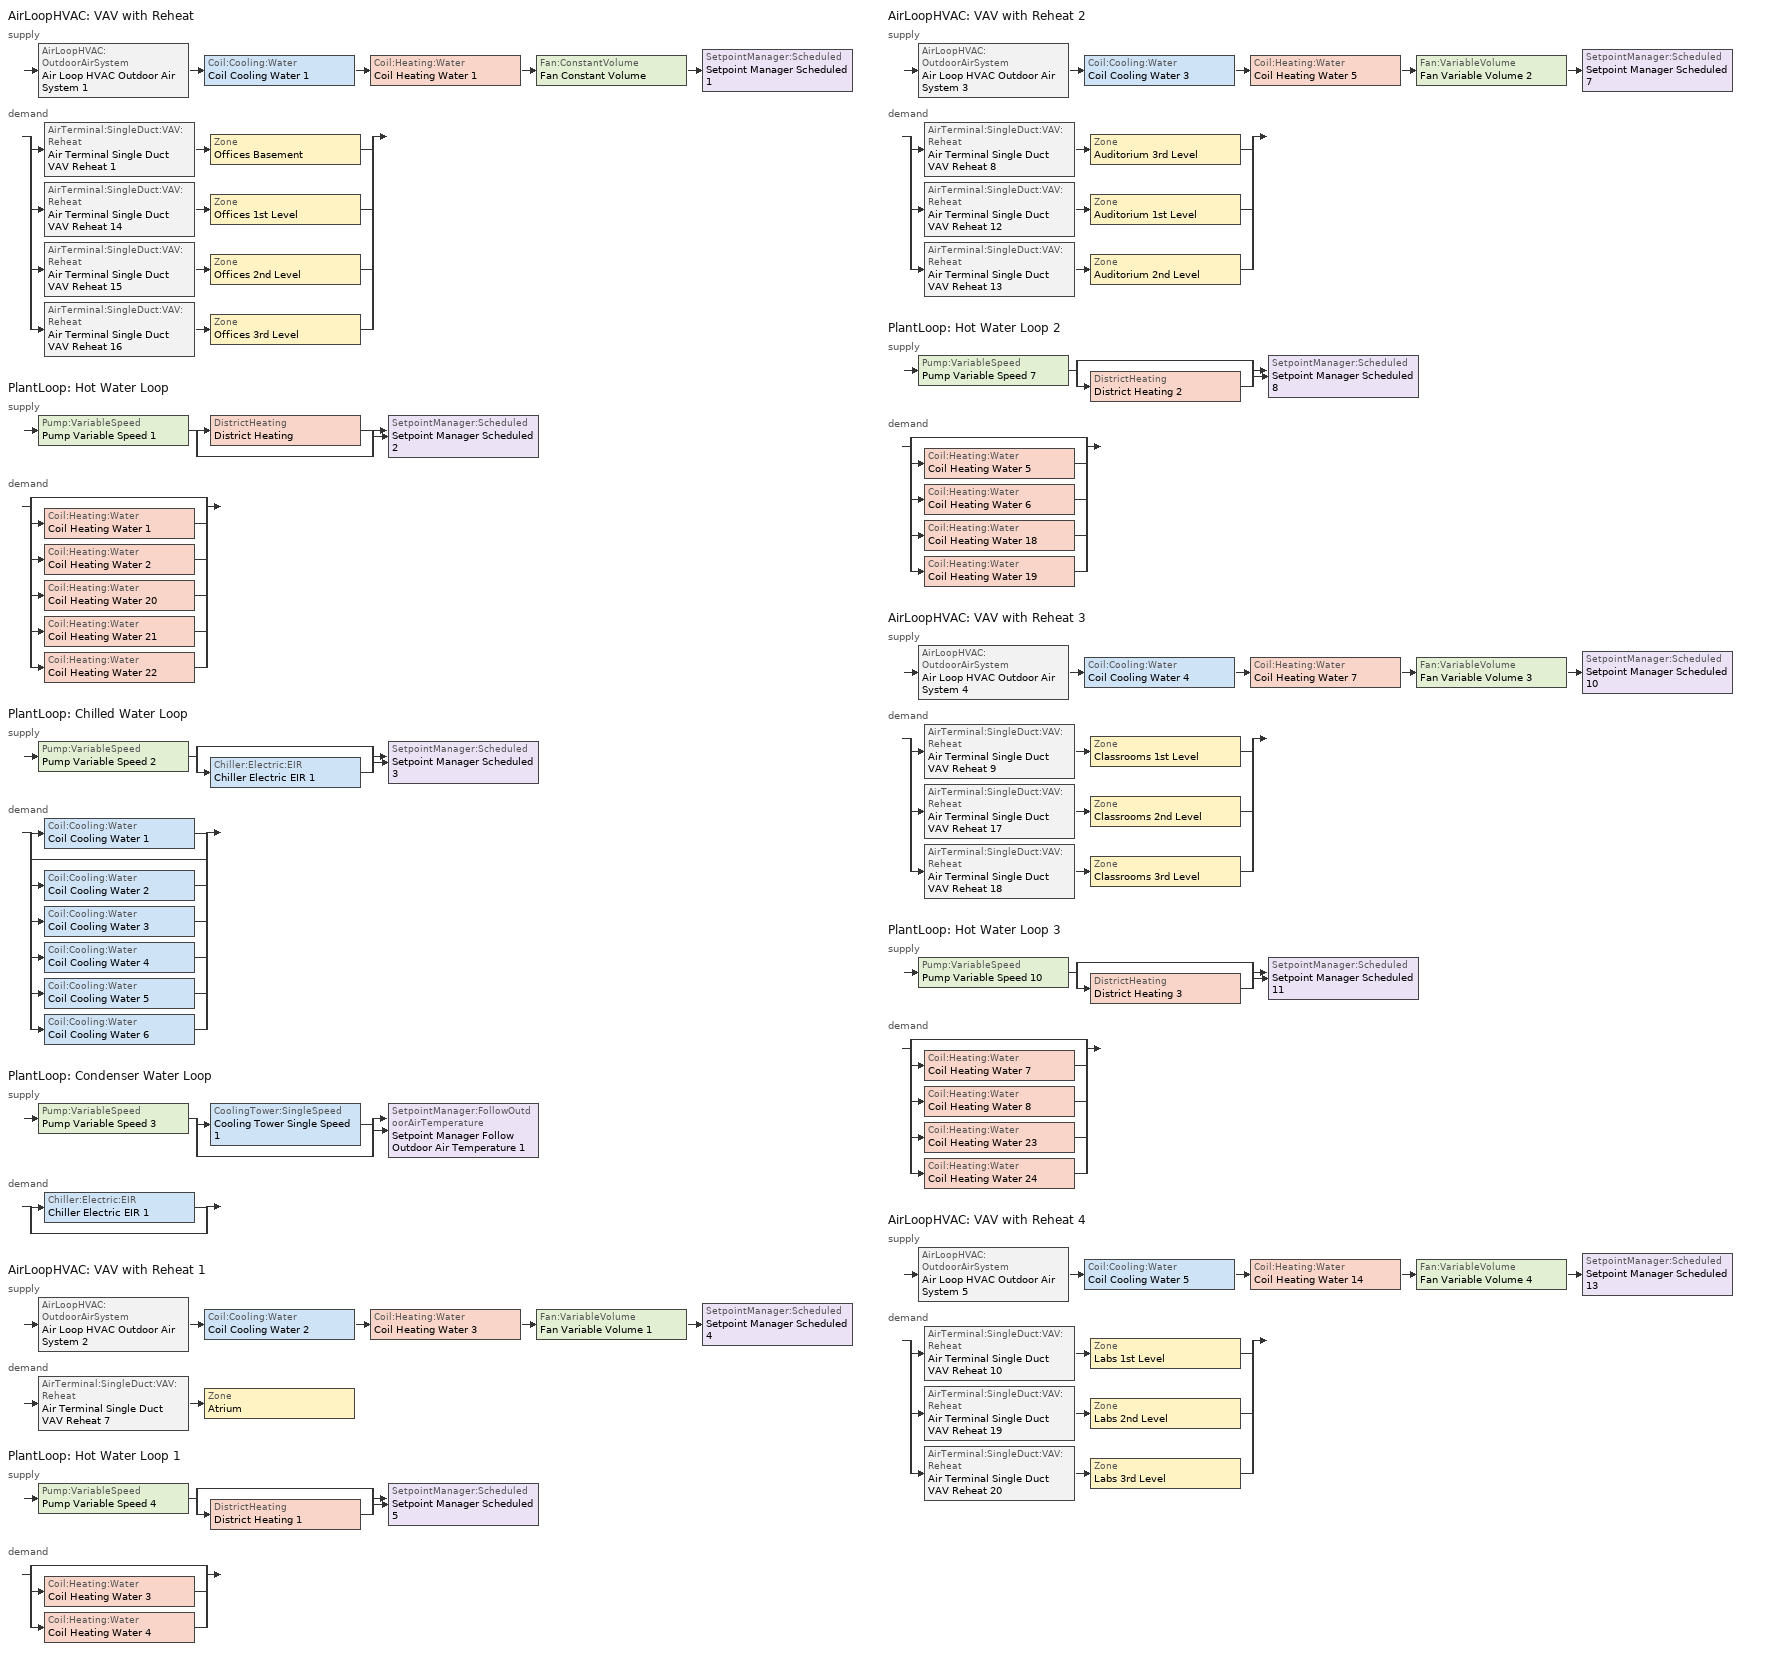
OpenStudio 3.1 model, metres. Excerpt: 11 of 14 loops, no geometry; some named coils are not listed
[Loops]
AirLoopHVAC 'VAV with Reheat'
 supply: AirLoopHVAC:OutdoorAirSystem 'Air Loop HVAC Outdoor Air System 1' > Coil:Cooling:Water 'Coil Cooling Water 1' > Coil:Heating:Water 'Coil Heating Water 1' > Fan:ConstantVolume 'Fan Constant Volume' > SetpointManager:Scheduled 'Setpoint Manager Scheduled 1'
 demand: split
  | AirTerminal:SingleDuct:VAV:Reheat 'Air Terminal Single Duct VAV Reheat 1' > Zone 'Offices Basement'
  | AirTerminal:SingleDuct:VAV:Reheat 'Air Terminal Single Duct VAV Reheat 14' > Zone 'Offices 1st Level'
  | AirTerminal:SingleDuct:VAV:Reheat 'Air Terminal Single Duct VAV Reheat 15' > Zone 'Offices 2nd Level'
  | AirTerminal:SingleDuct:VAV:Reheat 'Air Terminal Single Duct VAV Reheat 16' > Zone 'Offices 3rd Level'
PlantLoop 'Hot Water Loop'
 supply: Pump:VariableSpeed 'Pump Variable Speed 1' > split
  | DistrictHeating 'District Heating'
  | bypass
  join > SetpointManager:Scheduled 'Setpoint Manager Scheduled 2'
 demand: split
  | bypass
  | Coil:Heating:Water 'Coil Heating Water 1'
  | Coil:Heating:Water 'Coil Heating Water 2'
  | Coil:Heating:Water 'Coil Heating Water 20'
  | Coil:Heating:Water 'Coil Heating Water 21'
  | Coil:Heating:Water 'Coil Heating Water 22'
PlantLoop 'Chilled Water Loop'
 supply: Pump:VariableSpeed 'Pump Variable Speed 2' > split
  | bypass
  | Chiller:Electric:EIR 'Chiller Electric EIR 1'
  join > SetpointManager:Scheduled 'Setpoint Manager Scheduled 3'
 demand: split
  | Coil:Cooling:Water 'Coil Cooling Water 1'
  | bypass
  | Coil:Cooling:Water 'Coil Cooling Water 2'
  | Coil:Cooling:Water 'Coil Cooling Water 3'
  | Coil:Cooling:Water 'Coil Cooling Water 4'
  | Coil:Cooling:Water 'Coil Cooling Water 5'
  | Coil:Cooling:Water 'Coil Cooling Water 6'
PlantLoop 'Condenser Water Loop'
 supply: Pump:VariableSpeed 'Pump Variable Speed 3' > split
  | CoolingTower:SingleSpeed 'Cooling Tower Single Speed 1'
  | bypass
  join > SetpointManager:FollowOutdoorAirTemperature 'Setpoint Manager Follow Outdoor Air Temperature 1'
 demand: split
  | Chiller:Electric:EIR 'Chiller Electric EIR 1'
  | bypass
AirLoopHVAC 'VAV with Reheat 1'
 supply: AirLoopHVAC:OutdoorAirSystem 'Air Loop HVAC Outdoor Air System 2' > Coil:Cooling:Water 'Coil Cooling Water 2' > Coil:Heating:Water 'Coil Heating Water 3' > Fan:VariableVolume 'Fan Variable Volume 1' > SetpointManager:Scheduled 'Setpoint Manager Scheduled 4'
 demand: AirTerminal:SingleDuct:VAV:Reheat 'Air Terminal Single Duct VAV Reheat 7' > Zone 'Atrium'
PlantLoop 'Hot Water Loop 1'
 supply: Pump:VariableSpeed 'Pump Variable Speed 4' > split
  | bypass
  | DistrictHeating 'District Heating 1'
  join > SetpointManager:Scheduled 'Setpoint Manager Scheduled 5'
 demand: split
  | bypass
  | Coil:Heating:Water 'Coil Heating Water 3'
  | Coil:Heating:Water 'Coil Heating Water 4'
AirLoopHVAC 'VAV with Reheat 2'
 supply: AirLoopHVAC:OutdoorAirSystem 'Air Loop HVAC Outdoor Air System 3' > Coil:Cooling:Water 'Coil Cooling Water 3' > Coil:Heating:Water 'Coil Heating Water 5' > Fan:VariableVolume 'Fan Variable Volume 2' > SetpointManager:Scheduled 'Setpoint Manager Scheduled 7'
 demand: split
  | AirTerminal:SingleDuct:VAV:Reheat 'Air Terminal Single Duct VAV Reheat 8' > Zone 'Auditorium 3rd Level'
  | AirTerminal:SingleDuct:VAV:Reheat 'Air Terminal Single Duct VAV Reheat 12' > Zone 'Auditorium 1st Level'
  | AirTerminal:SingleDuct:VAV:Reheat 'Air Terminal Single Duct VAV Reheat 13' > Zone 'Auditorium 2nd Level'
PlantLoop 'Hot Water Loop 2'
 supply: Pump:VariableSpeed 'Pump Variable Speed 7' > split
  | bypass
  | DistrictHeating 'District Heating 2'
  join > SetpointManager:Scheduled 'Setpoint Manager Scheduled 8'
 demand: split
  | bypass
  | Coil:Heating:Water 'Coil Heating Water 5'
  | Coil:Heating:Water 'Coil Heating Water 6'
  | Coil:Heating:Water 'Coil Heating Water 18'
  | Coil:Heating:Water 'Coil Heating Water 19'
AirLoopHVAC 'VAV with Reheat 3'
 supply: AirLoopHVAC:OutdoorAirSystem 'Air Loop HVAC Outdoor Air System 4' > Coil:Cooling:Water 'Coil Cooling Water 4' > Coil:Heating:Water 'Coil Heating Water 7' > Fan:VariableVolume 'Fan Variable Volume 3' > SetpointManager:Scheduled 'Setpoint Manager Scheduled 10'
 demand: split
  | AirTerminal:SingleDuct:VAV:Reheat 'Air Terminal Single Duct VAV Reheat 9' > Zone 'Classrooms 1st Level'
  | AirTerminal:SingleDuct:VAV:Reheat 'Air Terminal Single Duct VAV Reheat 17' > Zone 'Classrooms 2nd Level'
  | AirTerminal:SingleDuct:VAV:Reheat 'Air Terminal Single Duct VAV Reheat 18' > Zone 'Classrooms 3rd Level'
PlantLoop 'Hot Water Loop 3'
 supply: Pump:VariableSpeed 'Pump Variable Speed 10' > split
  | bypass
  | DistrictHeating 'District Heating 3'
  join > SetpointManager:Scheduled 'Setpoint Manager Scheduled 11'
 demand: split
  | bypass
  | Coil:Heating:Water 'Coil Heating Water 7'
  | Coil:Heating:Water 'Coil Heating Water 8'
  | Coil:Heating:Water 'Coil Heating Water 23'
  | Coil:Heating:Water 'Coil Heating Water 24'
AirLoopHVAC 'VAV with Reheat 4'
 supply: AirLoopHVAC:OutdoorAirSystem 'Air Loop HVAC Outdoor Air System 5' > Coil:Cooling:Water 'Coil Cooling Water 5' > Coil:Heating:Water 'Coil Heating Water 14' > Fan:VariableVolume 'Fan Variable Volume 4' > SetpointManager:Scheduled 'Setpoint Manager Scheduled 13'
 demand: split
  | AirTerminal:SingleDuct:VAV:Reheat 'Air Terminal Single Duct VAV Reheat 10' > Zone 'Labs 1st Level'
  | AirTerminal:SingleDuct:VAV:Reheat 'Air Terminal Single Duct VAV Reheat 19' > Zone 'Labs 2nd Level'
  | AirTerminal:SingleDuct:VAV:Reheat 'Air Terminal Single Duct VAV Reheat 20' > Zone 'Labs 3rd Level'
[Sizing:Zone] Zone Cooling Design Supply Air Temperature Input Method=SupplyAirTemperature; Zone Cooling Design Supply Air Temperature {C}=14; Zone Heating Design Supply Air Temperature Input Method=SupplyAirTemperature; Zone Heating Design Supply Air Temperature {C}=40; Zone Cooling Design Supply Air Humidity Ratio {kg-H2O/kg-air}=0.0085; Zone Heating Design Supply Air Humidity Ratio {kg-H2O/kg-air}=0.008; Cooling Design Air Flow Method=DesignDay; Heating Design Air Flow Method=DesignDay; Dedicated Outdoor Air System Control Strategy=NeutralSupplyAir; Dedicated Outdoor Air Low Setpoint Temperature for Design {C}=autosize; Dedicated Outdoor Air High Setpoint Temperature for Design {C}=autosize
Name | Zone Cooling Design Supply Air Temperature Difference {deltaC} | Zone Heating Design Supply Air Temperature Difference {deltaC} | Cooling Minimum Air Flow per Zone Floor Area {m3/s-m2} | Account for Dedicated Outdoor Air System | Design Zone Air Distribution Effectiveness in Cooling Mode | Design Zone Air Distribution Effectiveness in Heating Mode
Offices Basement; Classrooms 1st Level; Labs 1st Level; Auditorium 3rd Level; Atrium | 9.5 | 9.5 | 0.0008 | Yes | 0.9 | 0.9
Auditorium 1st Level; Auditorium 2nd Level; Offices 1st Level; Offices 2nd Level; Offices 3rd Level; Classrooms 2nd Level; Classrooms 3rd Level; Labs 2nd Level; Labs 3rd Level | 11.11 | 11.11 |  | No
[Zone equipment]
Offices Basement: Air Terminal Single Duct VAV Reheat 1
Classrooms 1st Level: Air Terminal Single Duct VAV Reheat 9
Labs 1st Level: Air Terminal Single Duct VAV Reheat 10, Zone Exhaust Fan
Auditorium 3rd Level: Air Terminal Single Duct VAV Reheat 8
Atrium: Air Terminal Single Duct VAV Reheat 7
Auditorium 1st Level: Air Terminal Single Duct VAV Reheat 12
Auditorium 2nd Level: Air Terminal Single Duct VAV Reheat 13
Offices 1st Level: Air Terminal Single Duct VAV Reheat 14
Offices 2nd Level: Air Terminal Single Duct VAV Reheat 15
Offices 3rd Level: Air Terminal Single Duct VAV Reheat 16
Classrooms 2nd Level: Air Terminal Single Duct VAV Reheat 17
Classrooms 3rd Level: Air Terminal Single Duct VAV Reheat 18
Labs 2nd Level: Air Terminal Single Duct VAV Reheat 19, Zone Exhaust Fan 1
Labs 3rd Level: Air Terminal Single Duct VAV Reheat 20, Zone Exhaust Fan 2
[Fan:ConstantVolume]
Fan Constant Volume: Availability Schedule=Always On Discrete hvac_library; Fan Total Efficiency=0.65; Pressure Rise {Pa}=2000; Maximum Flow Rate {m3/s}=AutoSize; Motor Efficiency=0.85
[AirLoopHVAC] Availability Schedule=Always On Discrete; Design Supply Air Flow Rate {m3/s}=AutoSize; Design Return Air Flow Fraction of Supply Air Flow=1
VAV with Reheat; VAV with Reheat 1; VAV with Reheat 2; VAV with Reheat 3; VAV with Reheat 4
[Sizing:System] Type of Load to Size On=Sensible; Design Outdoor Air Flow Rate {m3/s}=Autosize; Central Heating Maximum System Air Flow Ratio=0.3; Preheat Design Temperature {C}=7; Preheat Design Humidity Ratio {kg-H2O/kg-Air}=0.008; Precool Design Temperature {C}=12.8; Precool Design Humidity Ratio {kg-H2O/kg-Air}=0.008; Central Cooling Design Supply Air Temperature {C}=12.8; Central Heating Design Supply Air Temperature {C}=12.8; Sizing Option=NonCoincident; 100% Outdoor Air in Cooling=Yes; 100% Outdoor Air in Heating=Yes; Central Cooling Design Supply Air Humidity Ratio {kg-H2O/kg-Air}=0.0085; Central Heating Design Supply Air Humidity Ratio {kg-H2O/kg-Air}=0.008; Cooling Design Air Flow Method=DesignDay; Cooling Design Air Flow Rate {m3/s}=0; Heating Design Air Flow Method=DesignDay; Heating Design Air Flow Rate {m3/s}=0; System Outdoor Air Method=ZoneSum; Zone Maximum Outdoor Air Fraction=1; Cooling Supply Air Flow Rate Per Floor Area {m3/s-m2}=0.00996765; Cooling Fraction of Autosized Cooling Supply Air Flow Rate=1; Cooling Supply Air Flow Rate Per Unit Cooling Capacity {m3/s-W}=3.94755e-05; Heating Supply Air Flow Rate Per Floor Area {m3/s-m2}=0.00996765; Heating Fraction of Autosized Heating Supply Air Flow Rate=1; Heating Fraction of Autosized Cooling Supply Air Flow Rate=1; Heating Supply Air Flow Rate Per Unit Heating Capacity {m3/s-W}=3.15882e-05; Cooling Design Capacity Method=CoolingDesignCapacity; Cooling Design Capacity {W}=autosize; Cooling Design Capacity Per Floor Area {W/m2}=234.7; Fraction of Autosized Cooling Design Capacity=1; Heating Design Capacity Method=HeatingDesignCapacity; Heating Design Capacity {W}=autosize; Heating Design Capacity Per Floor Area {W/m2}=157; Fraction of Autosized Heating Design Capacity=1; Central Cooling Capacity Control Method=OnOff
VAV with Reheat; VAV with Reheat; VAV with Reheat; VAV with Reheat 1; VAV with Reheat 2; VAV with Reheat 3; VAV with Reheat 4
[Coil:Heating:Water] Availability Schedule=Always On Discrete
Coil Heating Water 1; Coil Heating Water 2; Coil Heating Water 3; Coil Heating Water 4; Coil Heating Water 5; Coil Heating Water 6; Coil Heating Water 7; Coil Heating Water 8; Coil Heating Water 14; Coil Heating Water 18; Coil Heating Water 19; Coil Heating Water 20; Coil Heating Water 21; Coil Heating Water 22; Coil Heating Water 23; Coil Heating Water 24
[Coil:Cooling:Water] Availability Schedule=Always On Discrete
Coil Cooling Water 1; Coil Cooling Water 2; Coil Cooling Water 3; Coil Cooling Water 4; Coil Cooling Water 5; Coil Cooling Water 6
[SetpointManager:Scheduled] Control Variable=Temperature
Name | Schedule
Setpoint Manager Scheduled 1 | Deck_Temperature
Setpoint Manager Scheduled 2 | Hot_Water_Temperature
Setpoint Manager Scheduled 3 | Chilled_Water_Temperature
Setpoint Manager Scheduled 4 | Deck_Temperature 2
Setpoint Manager Scheduled 5 | Hot_Water_Temperature 2
Setpoint Manager Scheduled 7 | Deck_Temperature 3
Setpoint Manager Scheduled 8 | Hot_Water_Temperature 3
Setpoint Manager Scheduled 10 | Deck_Temperature 4
Setpoint Manager Scheduled 11 | Hot_Water_Temperature 4
Setpoint Manager Scheduled 13 | Deck_Temperature 5
[Controller:OutdoorAir] Minimum Outdoor Air Flow Rate {m3/s}=0; Maximum Outdoor Air Flow Rate {m3/s}=Autosize; Economizer Control Type=NoEconomizer; Economizer Control Action Type=ModulateFlow; Economizer Maximum Limit Dry-Bulb Temperature {C}=28; Economizer Maximum Limit Enthalpy {J/kg}=64000; Economizer Minimum Limit Dry-Bulb Temperature {C}=-100; Lockout Type=NoLockout; Minimum Limit Type=FixedMinimum; High Humidity Control=No; Heat Recovery Bypass Control Type=BypassWhenWithinEconomizerLimits
Name | Controller Mechanical Ventilation
Controller Outdoor Air 1 | Controller Mechanical Ventilation 1
Controller Outdoor Air 2 | Controller Mechanical Ventilation 2
Controller Outdoor Air 3 | Controller Mechanical Ventilation 3
Controller Outdoor Air 4 | Controller Mechanical Ventilation 4
Controller Outdoor Air 5 | Controller Mechanical Ventilation 5
[Controller:MechanicalVentilation] Availability Schedule=Always On Discrete; System Outdoor Air Method=ZoneSum
Controller Mechanical Ventilation 1; Controller Mechanical Ventilation 2; Controller Mechanical Ventilation 3; Controller Mechanical Ventilation 4; Controller Mechanical Ventilation 5
[AirLoopHVAC:OutdoorAirSystem]
Name | Controller
Air Loop HVAC Outdoor Air System 1 | Controller Outdoor Air 1
Air Loop HVAC Outdoor Air System 2 | Controller Outdoor Air 2
Air Loop HVAC Outdoor Air System 3 | Controller Outdoor Air 3
Air Loop HVAC Outdoor Air System 4 | Controller Outdoor Air 4
Air Loop HVAC Outdoor Air System 5 | Controller Outdoor Air 5
[PlantLoop] Glycol Concentration=0; Plant Loop Volume {m3}=Autocalculate; Load Distribution Scheme=Optimal
Name | Fluid Type
Hot Water Loop; Hot Water Loop 1; Hot Water Loop 2; Hot Water Loop 3 | Water
Chilled Water Loop; Condenser Water Loop
[Sizing:Plant] Sizing Option=NonCoincident; Zone Timesteps in Averaging Window=1; Coincident Sizing Factor Mode=None
Name | Loop Type | Design Loop Exit Temperature {C} | Loop Design Temperature Difference {deltaC}
Hot Water Loop; Hot Water Loop 1; Hot Water Loop 2; Hot Water Loop 3 | Heating | 82 | 11
Chilled Water Loop | Cooling | 7.22 | 6.67
Condenser Water Loop | Condenser | 29.4 | 5.6
[Pump:VariableSpeed] Pump Control Type=Intermittent; Skin Loss Radiative Fraction=0.5; Design Power Sizing Method=PowerPerFlowPerPressure; Design Electric Power per Unit Flow Rate {W/(m3/s)}=348701.1; Design Shaft Power per Unit Flow Rate per Unit Head {W-s/m3-Pa}=1.28205; Design Minimum Flow Rate Fraction=0
Name | Motor Efficiency
Pump Variable Speed 1; Pump Variable Speed 3; Pump Variable Speed 4; Pump Variable Speed 7; Pump Variable Speed 10
Pump Variable Speed 2 | 0.8
[Controller:WaterCoil] Minimum Actuated Flow {m3/s}=0
Name | Water Coil | Action
Controller Water Coil 1 | Coil Heating Water 1 | Normal
Controller Water Coil 2 | Coil Cooling Water 1 | Reverse
Controller Water Coil 3 | Coil Heating Water 3 | Normal
Controller Water Coil 5 | Coil Heating Water 5 | Normal
Controller Water Coil 7 | Coil Heating Water 7 | Normal
Controller Water Coil 9 | Coil Heating Water 14 | Normal
Controller Water Coil 4 | Coil Cooling Water 2 | Reverse
Controller Water Coil 6 | Coil Cooling Water 3 | Reverse
Controller Water Coil 8 | Coil Cooling Water 4 | Reverse
Controller Water Coil 10 | Coil Cooling Water 5 | Reverse
Controller Water Coil 12 | Coil Cooling Water 6 | Reverse
[Chiller:Electric:EIR]
Chiller Electric EIR 1: Reference Capacity {W}=Autosize; Reference COP {W/W}=5.5; Reference Entering Condenser Fluid Temperature {C}=29.4; Reference Chilled Water Flow Rate {m3/s}=Autosize; Cooling Capacity Function of Temperature Curve=Curve Biquadratic 5; Electric Input to Cooling Output Ratio Function of Temperature Curve=Curve Biquadratic 6; Electric Input to Cooling Output Ratio Function of Part Load Ratio Curve=Curve Quadratic 7; Condenser Type=WaterCooled; Design Heat Recovery Water Flow Rate {m3/s}=0; Sizing Factor=1; Basin Heater Capacity {W/K}=0; Basin Heater Setpoint Temperature {C}=10; Condenser Heat Recovery Relative Capacity Fraction=1
[AirTerminal:SingleDuct:VAV:Reheat] Availability Schedule=Always On Discrete; Maximum Air Flow Rate {m3/s}=AutoSize; Zone Minimum Air Flow Input Method=Constant; Constant Minimum Air Flow Fraction=0.3; Fixed Minimum Air Flow Rate {m3/s}=0; Maximum Hot Water or Steam Flow Rate {m3/s}=AutoSize; Minimum Hot Water or Steam Flow Rate {m3/s}=0; Convergence Tolerance=0.001; Damper Heating Action=Normal; Maximum Flow per Zone Floor Area During Reheat {m3/s-m2}=AutoSize; Maximum Flow Fraction During Reheat=AutoSize; Maximum Reheat Air Temperature {C}=35; Control For Outdoor Air=No
Name | Reheat Coil
Air Terminal Single Duct VAV Reheat 1 | Coil Heating Water 2
Air Terminal Single Duct VAV Reheat 7 | Coil Heating Water 4
Air Terminal Single Duct VAV Reheat 8 | Coil Heating Water 6
Air Terminal Single Duct VAV Reheat 9 | Coil Heating Water 8
Air Terminal Single Duct VAV Reheat 10 | Coil Heating Water 15
Air Terminal Single Duct VAV Reheat 12 | Coil Heating Water 18
Air Terminal Single Duct VAV Reheat 13 | Coil Heating Water 19
Air Terminal Single Duct VAV Reheat 14 | Coil Heating Water 20
Air Terminal Single Duct VAV Reheat 15 | Coil Heating Water 21
Air Terminal Single Duct VAV Reheat 16 | Coil Heating Water 22
Air Terminal Single Duct VAV Reheat 17 | Coil Heating Water 23
Air Terminal Single Duct VAV Reheat 18 | Coil Heating Water 24
Air Terminal Single Duct VAV Reheat 19 | Coil Heating Water 25
Air Terminal Single Duct VAV Reheat 20 | Coil Heating Water 26
[CoolingTower:SingleSpeed]
Cooling Tower Single Speed 1: Design Water Flow Rate {m3/s}=autosize; Design Air Flow Rate {m3/s}=autosize; Fan Power at Design Air Flow Rate {W}=autosize; U-Factor Times Area Value at Design Air Flow Rate {W/K}=autosize; Air Flow Rate in Free Convection Regime {m3/s}=autosize; U-Factor Times Area Value at Free Convection Air Flow Rate {W/K}=autosize; Performance Input Method=UFactorTimesAreaAndDesignWaterFlowRate; Free Convection Capacity {W}=0; Basin Heater Capacity {W/K}=0; Evaporation Loss Mode=LossFactor; Evaporation Loss Factor {percent/K}=0.2; Drift Loss Percent {percent}=0.008; Blowdown Calculation Mode=ConcentrationRatio; Blowdown Concentration Ratio=3; Capacity Control=FanCycling; Number of Cells=1; Cell Control=MinimalCell; Cell Minimum  Water Flow Rate Fraction=0.33; Cell Maximum Water Flow Rate Fraction=2.5; Sizing Factor=1; Free Convection Air Flow Rate Sizing Factor=0.1; Free Convection U-Factor Times Area Value Sizing Factor=0.1; Heat Rejection Capacity and Nominal Capacity Sizing Ratio=1.25; Free Convection Nominal Capacity Sizing Factor=0.1; Design Inlet Air Dry-Bulb Temperature {C}=35; Design Inlet Air Wet-Bulb Temperature {C}=25.6; Design Approach Temperature {deltaC}=autosize; Design Range Temperature {deltaC}=autosize
[SetpointManager:FollowOutdoorAirTemperature]
Setpoint Manager Follow Outdoor Air Temperature 1: Control Variable=Temperature; Reference Temperature Type=OutdoorAirWetBulb; Offset Temperature Difference {deltaC}=1.5; Maximum Setpoint Temperature {C}=80; Minimum Setpoint Temperature {C}=6
[DistrictHeating] Nominal Capacity {W}=1000000
District Heating; District Heating 1; District Heating 2; District Heating 3
[Fan:VariableVolume] Availability Schedule=Always On Discrete; Fan Total Efficiency=0.6045; Pressure Rise {Pa}=2000; Maximum Flow Rate {m3/s}=Autosize; Fan Power Minimum Flow Rate Input Method=FixedFlowRate; Fan Power Minimum Flow Fraction=0; Fan Power Minimum Air Flow Rate {m3/s}=0; Motor Efficiency=0.93; Motor In Airstream Fraction=1; Fan Power Coefficient 1=0.0407599; Fan Power Coefficient 2=0.088045; Fan Power Coefficient 3=-0.0729261; Fan Power Coefficient 4=0.94374; Fan Power Coefficient 5=0
Fan Variable Volume 1; Fan Variable Volume 2; Fan Variable Volume 3; Fan Variable Volume 4
[Fan:ZoneExhaust] Availability Schedule=SecondarySchool Bldg Occ; Fan Total Efficiency=0.6; Pressure Rise {Pa}=50; Maximum Flow Rate {m3/s}=0.1; System Availability Manager Coupling Mode=Decoupled
Zone Exhaust Fan; Zone Exhaust Fan 1; Zone Exhaust Fan 2
[Schedule:Ruleset]
Name | Default Day Schedule | Summer Design Day Schedule | Winter Design Day Schedule
SecondarySchool Bldg Occ | SecondarySchool Bldg Occ Default | SecondarySchool Bldg Occ Summer Design Day | SecondarySchool Bldg Occ Winter Design Day
Deck_Temperature | Deck_Temperature_Default | Deck_Temperature_Summer_Design_Day | Deck_Temperature_Winter_Design_Day
Hot_Water_Temperature | Hot_Water_Temperature_Default | Hot_Water_Temperature_Summer_Design_Day | Hot_Water_Temperature_Winter_Design_Day
Chilled_Water_Temperature | Chilled_Water_Temperature_Default | Chilled_Water_Temperature_Summer_Design_Day | Chilled_Water_Temperature_Winter_Design_Day
Deck_Temperature 2 | Deck_Temperature_Default 2 | Deck_Temperature_Summer_Design_Day 2 | Deck_Temperature_Winter_Design_Day 2
Hot_Water_Temperature 2 | Hot_Water_Temperature_Default 2 | Hot_Water_Temperature_Summer_Design_Day 2 | Hot_Water_Temperature_Winter_Design_Day 2
Deck_Temperature 3 | Deck_Temperature_Default 3 | Deck_Temperature_Summer_Design_Day 3 | Deck_Temperature_Winter_Design_Day 3
Hot_Water_Temperature 3 | Hot_Water_Temperature_Default 3 | Hot_Water_Temperature_Summer_Design_Day 3 | Hot_Water_Temperature_Winter_Design_Day 3
Deck_Temperature 4 | Deck_Temperature_Default 4 | Deck_Temperature_Summer_Design_Day 4 | Deck_Temperature_Winter_Design_Day 4
Hot_Water_Temperature 4 | Hot_Water_Temperature_Default 4 | Hot_Water_Temperature_Summer_Design_Day 4 | Hot_Water_Temperature_Winter_Design_Day 4
Deck_Temperature 5 | Deck_Temperature_Default 5 | Deck_Temperature_Summer_Design_Day 5 | Deck_Temperature_Winter_Design_Day 5
[Schedule:Day]
SecondarySchool Bldg Occ Default: 8, 0, 0, 16, 0, 0.7, 21, 0, 0.15, 24, 0, 0
SecondarySchool Bldg Occ Summer Design Day: 8, 0, 0, 21, 0, 0.15, 24, 0, 0
SecondarySchool Bldg Occ Winter Design Day: 24, 0, 0
SecondarySchool Bldg Occ Wknd Day 2: 24, 0, 0.277795
SecondarySchool Bldg Occ Wkdy Day: 8, 0, 0.145614, 16, 0, 0.7, 21, 0, 0.296951, 24, 0, 0.0709027
SecondarySchool Bldg Occ Wknd Day 1: 24, 0, 0.136035
SecondarySchool Bldg Occ Wkdy|SmrDsn Day: 8, 0, 0.287373, 21, 0, 0.858241, 24, 0, 0.532578
SecondarySchool Bldg Occ Wknd Day: 24, 0, 0.145614
Deck_Temperature_Default; Deck_Temperature_Summer_Design_Day; Deck_Temperature_Winter_Design_Day; Deck_Temperature_Default 2; Deck_Temperature_Summer_Design_Day 2; Deck_Temperature_Winter_Design_Day 2; Deck_Temperature_Default 3; Deck_Temperature_Summer_Design_Day 3; Deck_Temperature_Winter_Design_Day 3; Deck_Temperature_Default 4; Deck_Temperature_Summer_Design_Day 4; Deck_Temperature_Winter_Design_Day 4; Deck_Temperature_Default 5; Deck_Temperature_Summer_Design_Day 5; Deck_Temperature_Winter_Design_Day 5: 24, 0, 12.8
Hot_Water_Temperature_Default; Hot_Water_Temperature_Summer_Design_Day; Hot_Water_Temperature_Winter_Design_Day; Hot_Water_Temperature_Default 2; Hot_Water_Temperature_Summer_Design_Day 2; Hot_Water_Temperature_Winter_Design_Day 2; Hot_Water_Temperature_Default 3; Hot_Water_Temperature_Summer_Design_Day 3; Hot_Water_Temperature_Winter_Design_Day 3; Hot_Water_Temperature_Default 4; Hot_Water_Temperature_Summer_Design_Day 4; Hot_Water_Temperature_Winter_Design_Day 4: 24, 0, 67
Chilled_Water_Temperature_Default; Chilled_Water_Temperature_Summer_Design_Day; Chilled_Water_Temperature_Winter_Design_Day: 24, 0, 6.7
[Schedule:Rule] Schedule Ruleset=SecondarySchool Bldg Occ; Date Specification Type=DateRange; Start Day=1
Name | Rule Order | Day Schedule | Apply Sunday | Apply Saturday | Start Month | End Month | End Day | Apply Monday | Apply Tuesday | Apply Wednesday | Apply Thursday | Apply Friday
Schedule Rule 174 | 0 | SecondarySchool Bldg Occ Wknd Day 2 | Yes | Yes | 9 | 12 | 31
Schedule Rule 173 | 1 | SecondarySchool Bldg Occ Wkdy Day |  |  | 9 | 12 | 31 | Yes | Yes | Yes | Yes | Yes
Schedule Rule 172 | 2 | SecondarySchool Bldg Occ Wknd Day 1 | Yes | Yes | 7 | 9 | 1
Schedule Rule 171 | 3 | SecondarySchool Bldg Occ Wkdy|SmrDsn Day |  |  | 7 | 9 | 1 | Yes | Yes | Yes | Yes | Yes
Schedule Rule 170 | 4 | SecondarySchool Bldg Occ Wknd Day | Yes | Yes | 1 | 6 | 30
[Schedule:Constant] Value=1
Always On Discrete hvac_library; Always On Discrete
[Curve:Biquadratic] Minimum Value of x=5; Maximum Value of x=10; Minimum Value of y=24; Maximum Value of y=35
Name | Coefficient1 Constant | Coefficient2 x | Coefficient3 x**2 | Coefficient4 y | Coefficient5 y**2 | Coefficient6 x*y
Curve Biquadratic 5 | 0.258 | 0.0389 | -0.000217 | 0.0469 | -0.000943 | -0.000343
Curve Biquadratic 6 | 0.934 | -0.0582 | 0.0045 | 0.00243 | 0.000486 | -0.00122
[Curve:Quadratic]
Curve Quadratic 7: Coefficient1 Constant=0.222903; Coefficient2 x=0.313387; Coefficient3 x**2=0.46371; Minimum Value of x=0; Maximum Value of x=1
